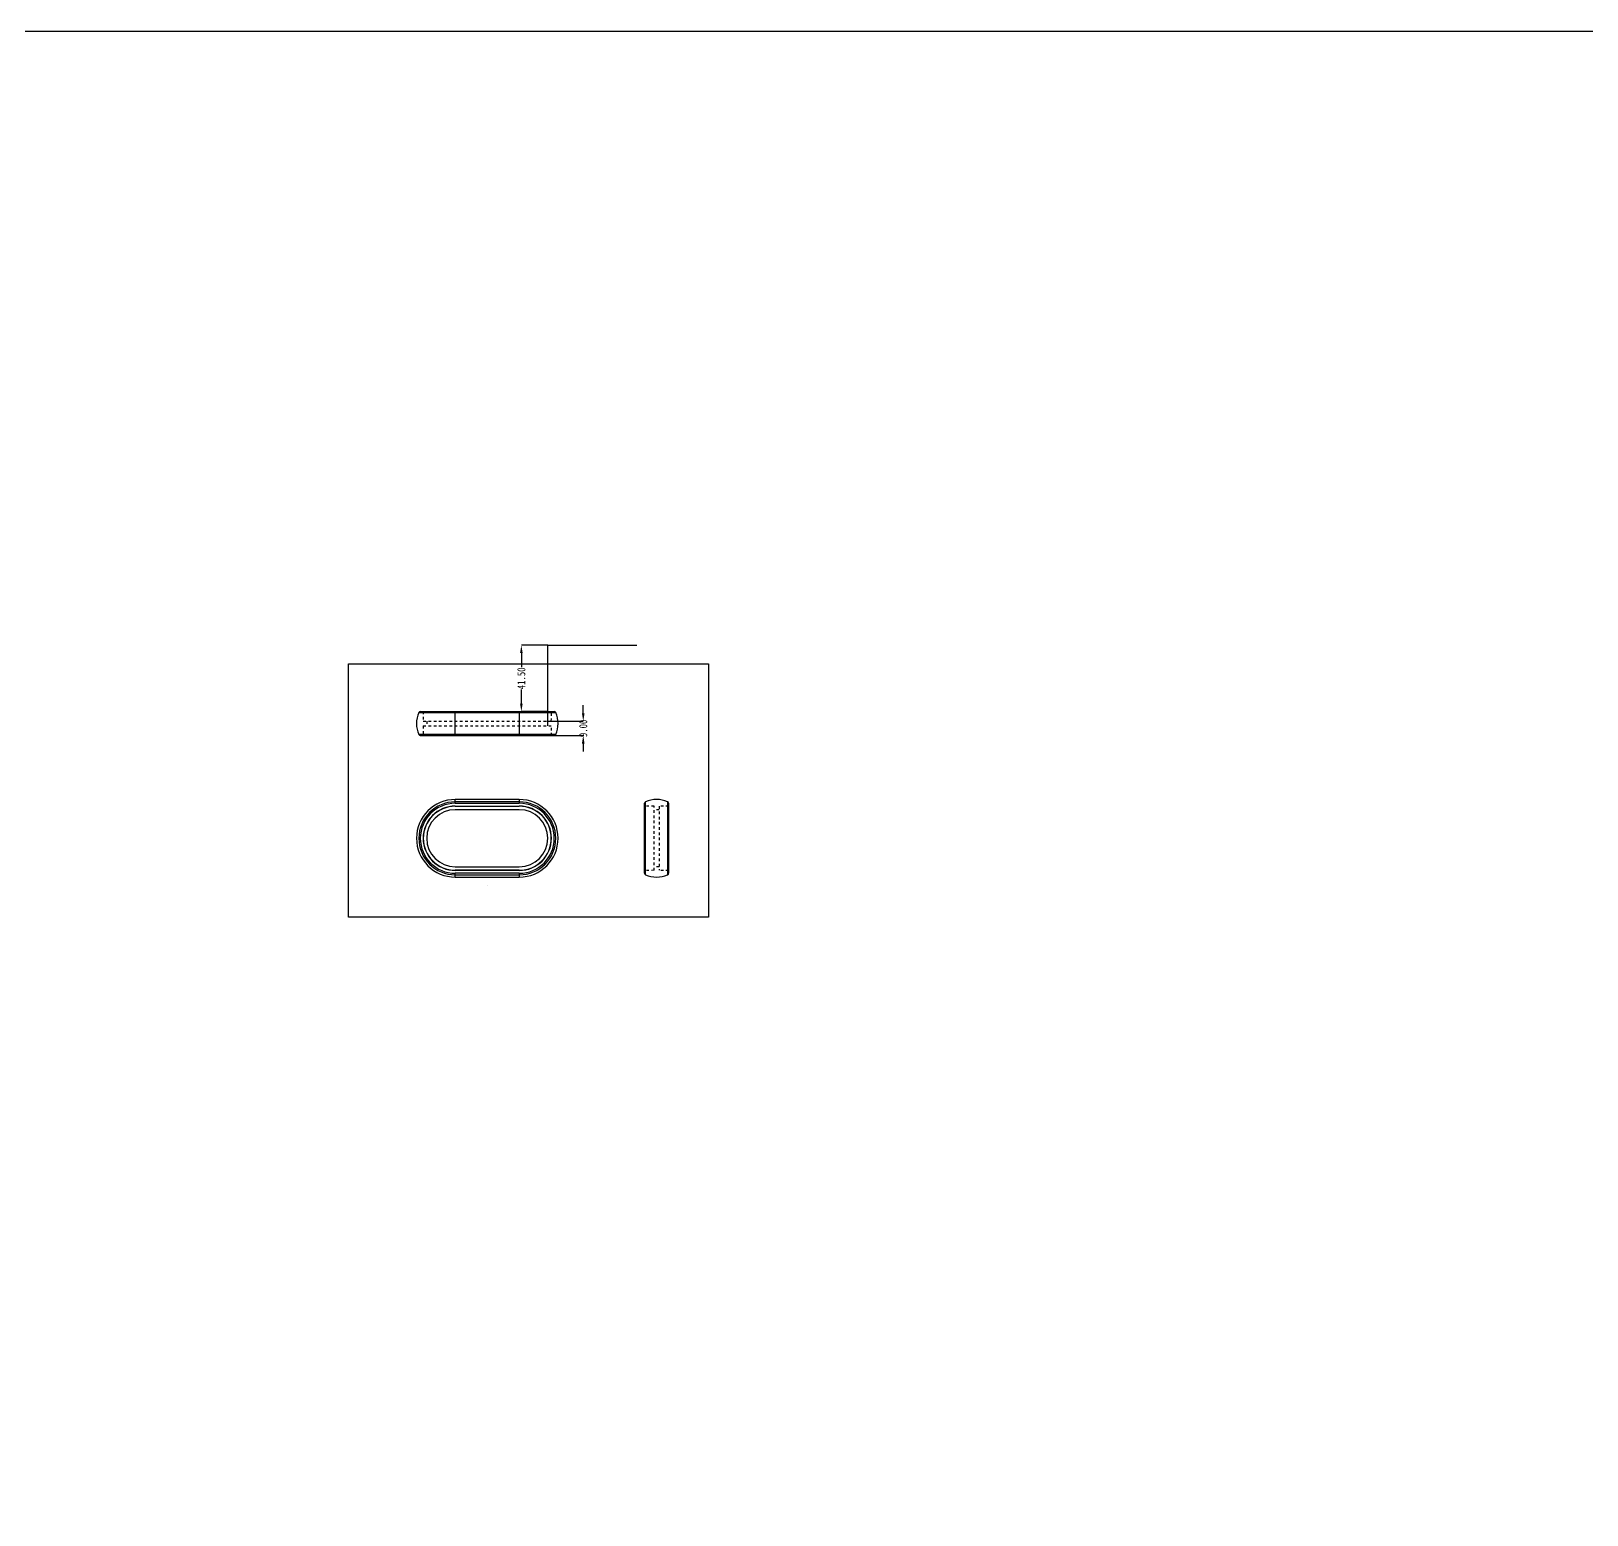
# Model space of a CAD drawing. Header units: millimetres. Extents: x 780 to 4422, y -1506 to 1268.
# Drawn here: x 1775 to 2748, y 341 to 1268 of the extents above; entities that cross this region are included whole.
import ezdxf

# ---------------------------------------------------------------- set-up
doc = ezdxf.new("R2010")
doc.units = ezdxf.units.MM
doc.header["$LTSCALE"] = 16.335
doc.header["$PDMODE"] = 3
doc.header["$PDSIZE"] = 0.3125
doc.linetypes.add('HIDDEN', pattern=[0.2, 0.1, -0.1])
doc.layers.get('0').update_dxf_attribs({"linetype": 'CONTINUOUS'})
doc.layers.get('Defpoints').update_dxf_attribs({"linetype": 'CONTINUOUS'})
doc.layers.add('DEFAULT_2', color=8, linetype='HIDDEN')
doc.styles.get("Standard").update_dxf_attribs({"font": 'txt', "width": 0.8})
doc.dimstyles.get("Standard").update_dxf_attribs({"dimtxt": 0.15625, "dimasz": 0.1875, "dimexe": 0.125, "dimexo": 0.0625, "dimtad": 0, "dimtih": 1, "dimtoh": 1, "dimdsep": 46, "dimtxsty": 'Standard', "dimcen": 0.09, "dimadec": 0, "dimazin": 0, "dimtp": 0.01, "dimtm": 0.01, "dimtfac": 1, "dimtofl": 0, "dimtmove": 0, "dimatfit": 3, "dimfxl": 0, "dimtolj": 1, "dimarcsym": 0})

# ---------------------------------------------------------------- blocks, each defined once
blk = doc.blocks.new('*D12')
at = {"color": 4, "lineweight": -2}
for p, q in [((2120.27, 841.65), (2120.27, 846.65)), ((2097.62, 836.65), (2120.27, 836.65)), ((2098.72, 827.65), (2120.27, 827.65)), ((2120.27, 822.65), (2120.27, 817.65))]:
    blk.add_line(p, q, dxfattribs=at)
at = {"color": 4}
for points in [[(2119.43, 841.65), (2121.1, 841.65), (2120.27, 836.65)], [(2119.43, 822.65), (2121.1, 822.65), (2120.27, 827.65)]]:
    blk.add_solid(points, dxfattribs=at)
at = {"layer": 'Defpoints', "color": 0}
for p in [(2097.62, 836.65), (2098.72, 827.65), (2120.27, 827.65)]:
    blk.add_point(p, dxfattribs=at)
at = {"color": 6, "insert": (2120.27, 832.15), "char_height": 5, "attachment_point": 5, "rotation": 90}
blk.add_mtext('\\A1;9.00', dxfattribs=at)
blk = doc.blocks.new('*D78')
at = {"color": 4, "lineweight": -2}
for p, q in [((2098.17, 884.15), (2081.6, 884.15)), ((2081.6, 879.15), (2081.6, 870.43)), ((2081.6, 847.65), (2081.6, 856.43)), ((2098.17, 842.65), (2081.6, 842.65))]:
    blk.add_line(p, q, dxfattribs=at)
at = {"color": 4}
for points in [[(2080.77, 879.15), (2082.43, 879.15), (2081.6, 884.15)], [(2080.77, 847.65), (2082.43, 847.65), (2081.6, 842.65)]]:
    blk.add_solid(points, dxfattribs=at)
at = {"layer": 'Defpoints', "color": 0}
for p in [(2098.17, 884.15), (2081.6, 842.65), (2098.17, 842.65)]:
    blk.add_point(p, dxfattribs=at)
at = {"color": 6, "insert": (2081.6, 863.43), "char_height": 5, "attachment_point": 5, "rotation": 90}
blk.add_mtext('\\A1;41.50', dxfattribs=at)

msp = doc.modelspace()

# ---------------------------------------------------------------- linework, layer by layer
for p, q in [((2098.166, 835.15), (2098.166, 884.15)), ((2098.166, 884.15), (2153.798, 884.15))]:
    msp.add_line(p, q)
at = {"color": 7, "linetype": 'Continuous'}
for p, q in [((2017.538, 842.056), (2103.094, 842.056)), ((2018.452, 842.65), (2102.18, 842.65)), ((2040.316, 827.65), (2040.316, 842.65)), ((2080.316, 842.65), (2080.316, 827.65)), ((2103.094, 828.244), (2017.538, 828.244)), ((2018.452, 827.65), (2102.18, 827.65)), ((2040.316, 785.341), (2040.316, 787.721)), ((2080.316, 787.721), (2040.316, 787.721)), ((2080.316, 787.721), (2080.316, 785.341)), ((2080.316, 786.255), (2040.316, 786.255)), ((2040.316, 785.341), (2080.316, 785.341)), ((2040.316, 783.477), (2040.316, 783.581)), ((2040.316, 783.581), (2080.316, 783.581)), ((2040.316, 783.477), (2080.316, 783.477)), ((2080.316, 781.327), (2040.316, 781.327)), ((2080.316, 783.581), (2080.316, 783.477)), ((2158.623, 741.613), (2158.623, 785.341)), ((2159.216, 740.699), (2159.216, 786.255)), ((2173.029, 786.255), (2173.029, 740.699)), ((2173.623, 785.341), (2173.623, 741.613)), ((2040.316, 745.627), (2080.316, 745.627)), ((2040.316, 743.372), (2040.316, 743.477)), ((2080.316, 743.477), (2040.316, 743.477)), ((2080.316, 743.372), (2040.316, 743.372)), ((2040.316, 739.233), (2040.316, 741.613)), ((2080.316, 741.613), (2040.316, 741.613)), ((2040.316, 740.699), (2080.316, 740.699)), ((2040.316, 739.233), (2080.316, 739.233)), ((2080.316, 743.477), (2080.316, 743.372)), ((2080.316, 741.613), (2080.316, 739.233))]:
    msp.add_line(p, q, dxfattribs=at)
for points in [[(779.67, 1267.789), (4422.458, 1267.789), (4422.458, -1506.361), (779.67, -1506.361)], [(1973.608, 872.384), (2198.512, 872.384), (2198.512, 714.114), (1973.608, 714.114)]]:
    msp.add_lwpolyline(points, close=True)
for centre, radius, start, end in [((2033.072, 835.15), 17, 156.030518, 203.969482), ((2018.452, 841.65), 1, 90, 156.030518), ((2102.18, 841.65), 1, 23.969482, 90), ((2087.56, 835.15), 17, 336.030518, 23.969482), ((2018.452, 828.65), 1, 203.969482, 270), ((2102.18, 828.65), 1, 270, 336.030518), ((2040.316, 763.477), 24.244, 90, 270), ((2080.316, 763.477), 24.244, 270, 90), ((2166.123, 770.721), 17, 66.030518, 113.969482), ((2040.316, 763.477), 22.778, 90, 270), ((2040.316, 763.477), 21.864, 90, 270), ((2040.316, 763.477), 20.105, 90, 270), ((2040.316, 763.477), 20, 90, 270), ((2040.316, 763.477), 17.85, 90, 270), ((2080.316, 763.477), 22.778, 270, 90), ((2080.316, 763.477), 21.864, 270, 90), ((2080.316, 763.477), 20.105, 270, 90), ((2080.316, 763.477), 20, 270, 90), ((2080.316, 763.477), 17.85, 270, 90), ((2159.623, 785.341), 1, 113.969482, 180), ((2172.623, 785.341), 1, 0, 66.030518), ((2159.623, 741.613), 1, 180, 246.030518), ((2166.123, 756.233), 17, 246.030518, 293.969482), ((2172.623, 741.613), 1, 293.969482, 0)]:
    msp.add_arc(centre, radius, start, end, dxfattribs=at)
at = {"layer": 'DEFAULT_2', "color": 8, "linetype": 'HIDDEN'}
for p, q in [((2020.211, 842.65), (2020.316, 836.65)), ((2020.316, 836.65), (2100.316, 836.65)), ((2022.466, 836.65), (2022.466, 833.65)), ((2098.166, 833.65), (2098.166, 836.65)), ((2100.316, 836.65), (2100.421, 842.65)), ((2020.316, 833.65), (2020.211, 827.65)), ((2020.316, 833.65), (2100.316, 833.65)), ((2100.421, 827.65), (2100.316, 833.65)), ((2164.623, 783.477), (2158.623, 783.581)), ((2164.623, 743.477), (2164.623, 783.477)), ((2167.623, 781.327), (2164.623, 781.327)), ((2173.623, 783.581), (2167.623, 783.477)), ((2167.623, 783.477), (2167.623, 743.477)), ((2164.623, 743.477), (2158.623, 743.372)), ((2167.623, 745.627), (2164.623, 745.627)), ((2173.623, 743.372), (2167.623, 743.477))]:
    msp.add_line(p, q, dxfattribs=at)

# ---------------------------------------------------------------- texts
at = {"color": 2, "linetype": 'Continuous', "insert": (2060.316, 733.857), "char_height": 0.1562, "width": 1.125, "attachment_point": 3, "line_spacing_factor": 0.9}
msp.add_mtext('比例  1.000', dxfattribs=at)

# ---------------------------------------------------------------- dimensions: what is measured, and where the dimension line sits
for base, p1, p2, picture, middle in [((2081.602, 842.65), (2098.166, 884.15), (2098.166, 842.65), '*D78', (2081.602, 863.428)), ((2120.267, 827.65), (2097.616, 836.65), (2098.717, 827.65), '*D12', (2120.267, 832.15))]:
    dim = msp.add_linear_dim(base=base, p1=p1, p2=p2, angle=90, dimstyle='Standard', override={"dimtxt": 5, "dimasz": 5, "dimexe": 0, "dimexo": 0, "dimgap": 0, "dimtih": 0, "dimtoh": 0, "dimzin": 0, "dimcen": 0, "dimclrd": 4, "dimclre": 4, "dimclrt": 6, "dimadec": 2, "dimtp": 0, "dimtm": 0, "dimtzin": 0})
    dim.commit()
    dim.dimension.update_dxf_attribs({"geometry": picture, "text_midpoint": middle, "dimtype": 160})

doc.saveas('drawing.dxf')
